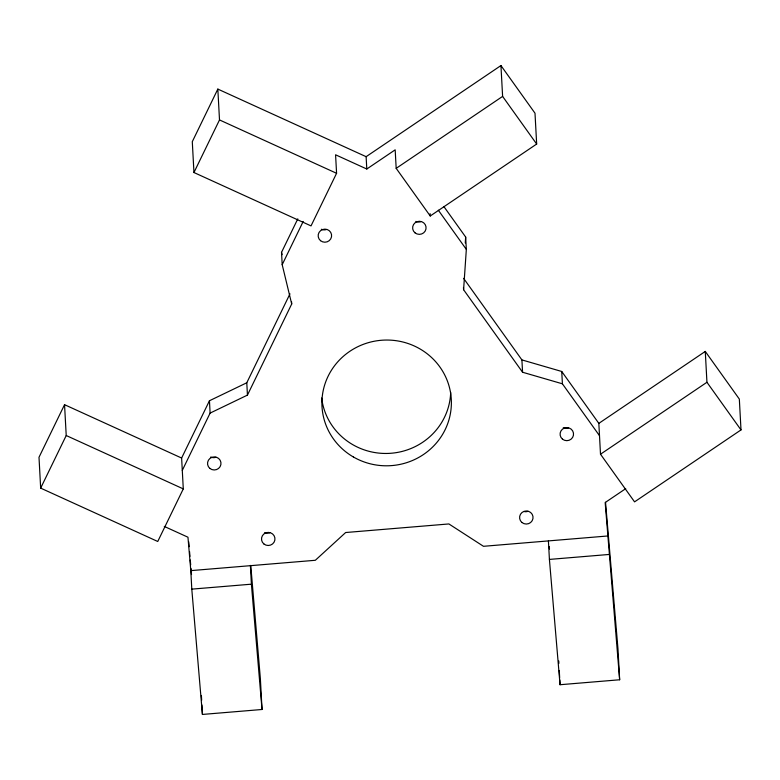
<?xml version="1.0" encoding="UTF-8"?>
<svg xmlns="http://www.w3.org/2000/svg" width="780" height="780" viewBox="0 0 780 780"><rect width="100%" height="100%" fill="white"/><g stroke="black" fill="none" stroke-linecap="round" stroke-linejoin="round"><path stroke-width="1.17" d="M465.26 242.98L465.66 237.042L443.966 206.69M599.508 435.708L562.409 383.809L522.571 372.245L463.593 289.721L466.333 249.386L465.66 237.042M181.623 458.045L64.545 404.683L39 457.285L40.667 488.124L157.745 541.486L183.29 488.894L181.623 458.045L209.45 400.754L246.782 382.775L289.975 293.836M217.834 89.086L192.29 141.687L193.957 172.526L311.025 225.898L336.58 173.297L335.575 154.791L366.795 169.016L395.177 149.838L396.181 168.344L430.238 215.992L536.669 144.047L535.002 113.207L500.945 65.559L366.122 156.682L217.834 89.086L219.502 119.925L193.957 172.526M40.667 488.124L66.222 435.523L64.545 404.683M182.286 470.389L210.112 413.088L247.445 395.109L291.7 304.005L282.194 264.683L281.531 252.349L297.804 218.839M282.194 264.683L303.196 221.442M396.181 168.344L502.613 96.398L500.945 65.559M598.835 423.374L705.276 351.429L739.333 399.077L741 429.916L634.559 501.862L600.502 454.214L598.835 423.374L561.736 371.475L521.908 359.911L463.622 278.363M600.502 454.214L706.943 382.278L705.276 351.429M625.726 488.651L605.173 502.544L619.651 679.77L560.05 684.723L549.413 559.416L548.408 540.91M250.75 565.393L260.364 678.649L262.031 709.488L202.429 714.441L191.792 589.134L190.798 570.629L315.325 560.284L345.657 532.525L448.89 523.946L483.483 546.302L608.01 535.957M191.792 589.134L251.404 584.181L250.399 565.675M549.413 559.416L609.014 554.463M219.502 119.925L336.58 173.297M66.222 435.523L183.29 488.894M164.278 526.422L187.96 537.215L190.798 570.629M502.613 96.398L536.669 144.047M706.943 382.278L741 429.916M438.331 210.21L466.333 249.386M281.531 252.349L282.087 254.66M605.533 502.32L617.975 648.921L619.651 679.77M549.276 546.643L549.481 549.052M251.404 584.181L262.031 709.488M188.731 541.837L189.14 546.692M189.55 551.538L189.959 556.384M190.271 560.011L190.681 564.866M190.993 568.493L191.509 574.558M561.736 371.475L562.409 383.809M558.763 660.992L558.889 663.37M559.27 670.488L559.66 677.606M559.786 679.975L560.05 684.723M521.908 359.911L522.571 372.245M463.466 287.479L463.593 289.721M430.111 213.671L430.238 215.992M366.122 156.682L366.795 169.016M291.574 301.762L291.7 304.005M246.782 382.775L247.445 395.109M209.45 400.754L210.112 413.088M201.406 695.467L201.659 700.206M201.913 704.954L202.429 714.441M450.684 392.418A64.75 62.878 -3.1 0 1 388.645 453.404A64.75 62.878 -3.1 0 1 321.662 397.995M568.415 427.957A6.737 6.542 -3.1 0 1 563.267 427.723M420.956 221.637A6.737 6.542 -3.1 0 1 415.808 221.413M326.488 229.495A6.737 6.542 -3.1 0 1 321.34 229.261M215.865 457.255A6.737 6.542 -3.1 0 1 210.717 457.022M269.831 532.769A6.737 6.542 -3.1 0 1 264.693 532.545M527.923 511.319A6.737 6.542 -3.1 0 1 524.452 511.612M353.379 456.973A64.75 62.878 -3.1 0 0 451.376 403.728A64.75 62.878 -3.1 0 0 355.173 348.065A64.75 62.878 -3.1 0 0 353.379 456.973M562.458 439.14A6.737 6.542 -3.1 0 0 573.437 435.289A6.737 6.542 -3.1 0 0 564.544 427.986A6.737 6.542 -3.1 0 0 562.458 439.14M521.966 522.512A6.737 6.542 -3.1 0 0 532.945 518.651A6.737 6.542 -3.1 0 0 524.053 511.358A6.737 6.542 -3.1 0 0 521.966 522.512M263.884 543.962A6.737 6.542 -3.1 0 0 274.862 540.101A6.737 6.542 -3.1 0 0 265.96 532.808A6.737 6.542 -3.1 0 0 263.884 543.962M209.908 468.439A6.737 6.542 -3.1 0 0 220.886 464.587A6.737 6.542 -3.1 0 0 211.984 457.294A6.737 6.542 -3.1 0 0 209.908 468.439M320.531 240.679A6.737 6.542 -3.1 0 0 331.51 236.827A6.737 6.542 -3.1 0 0 322.618 229.525A6.737 6.542 -3.1 0 0 320.531 240.679M414.999 232.83A6.737 6.542 -3.1 0 0 425.977 228.979A6.737 6.542 -3.1 0 0 417.076 221.676A6.737 6.542 -3.1 0 0 414.999 232.83"/></g></svg>
